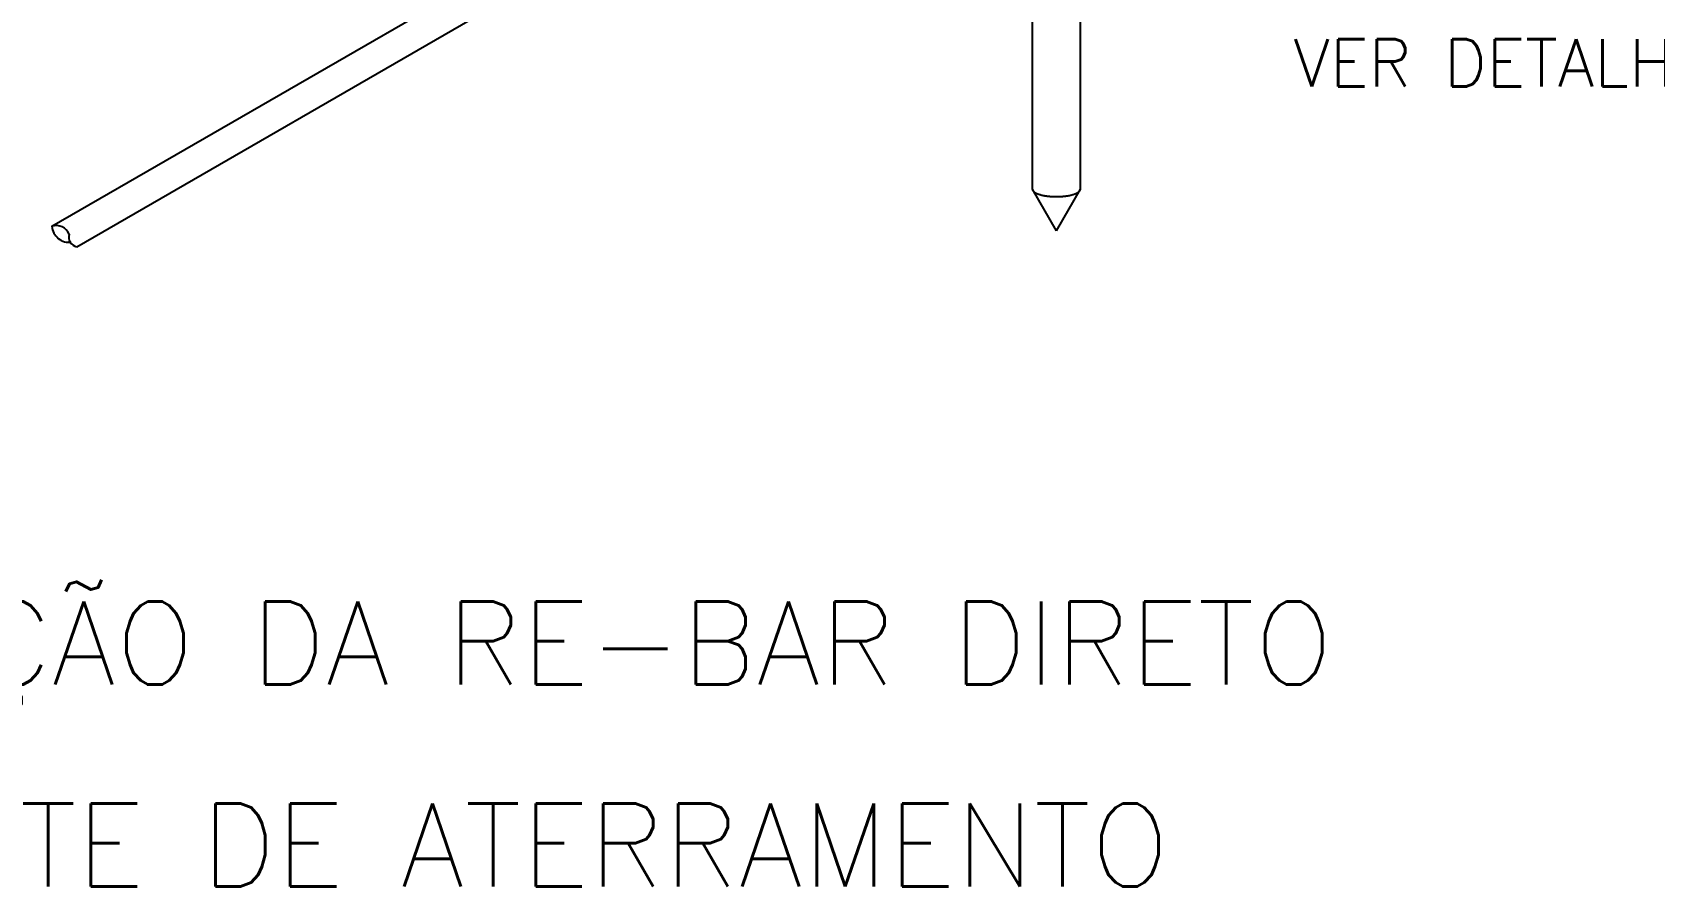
# Model space of a CAD drawing. Header units: millimetres. Extents: x -5710.1 to -5693.2, y -4402.7 to -4381.7.
# Drawn here: x -5704.68 to -5697.84, y -4402.75 to -4399.15 of the extents above; entities that cross this region are included whole.
import ezdxf
from ezdxf.enums import TextEntityAlignment as Align

# ---------------------------------------------------------------- set-up
doc = ezdxf.new("R2010")
doc.units = ezdxf.units.MM
doc.header["$LTSCALE"] = 10
doc.linetypes.add('DASHEDX2', pattern=[1.5, 1, -0.5])
doc.layers.add('Termotécnica', color=7, linetype='Continuous')
doc.styles.add('r140', font='romans.shx')
doc.styles.add('r80', font='romans.shx')

msp = doc.modelspace()

# ---------------------------------------------------------------- linework, layer by layer
at = {"layer": 'Termotécnica', "color": 1, "linetype": 'DASHEDX2'}
for p, q in [((-5700.4666, -4399.8066), (-5700.4666, -4398.663)), ((-5700.264, -4399.8066), (-5700.264, -4398.6469)), ((-5704.5991, -4399.9632), (-5702.493, -4398.7472)), ((-5704.4938, -4400.049), (-5702.3877, -4398.8331)), ((-5700.3653, -4399.9823), (-5700.4666, -4399.8066)), ((-5700.3653, -4399.9823), (-5700.264, -4399.8066))]:
    msp.add_line(p, q, dxfattribs=at)
msp.add_lwpolyline([(-5700.4666, -4399.8066, 0.236645), (-5700.4618, -4399.8161, 0.085557), (-5700.4369, -4399.8287, 0.043156), (-5700.4068, -4399.8353, 0.031861), (-5700.3653, -4399.8379, 0.031861), (-5700.3237, -4399.8353, 0.043156), (-5700.2937, -4399.8287, 0.085557), (-5700.2688, -4399.8161, 0.236645), (-5700.264, -4399.8066, 0.236645)], format="xyb", dxfattribs=at)
at = {"layer": 'Termotécnica', "color": 1}
for centre, radius, start, end in [((-5704.5806, -4400.0178), 0.0577, 21.2792, 108.62477), ((-5704.5262, -4399.9578), 0.0731, 184.20447, 277.51681), ((-5704.4883, -4400.009), 0.0404, 162.63193, 262.25384)]:
    msp.add_arc(centre, radius, start, end, dxfattribs=at)

# ---------------------------------------------------------------- texts
at = {"layer": 'Termotécnica', "color": 2, "style": 'r80'}
msp.add_text('VER DETALHE', height=0.2, dxfattribs=at).set_placement((-5699.3663, -4399.3741))
at = {"layer": 'Termotécnica', "color": 5, "style": 'r140'}
for s, p in [('INTERLIGAÇÃO DA RE-BAR DIRETO', (-5703.1826, -4401.9992)), ('NA HASTE DE ATERRAMENTO', (-5703.1826, -4402.8505))]:
    msp.add_text(s, height=0.35, dxfattribs=at).set_placement(p, align=Align.BOTTOM_CENTER)

doc.saveas('drawing.dxf')
